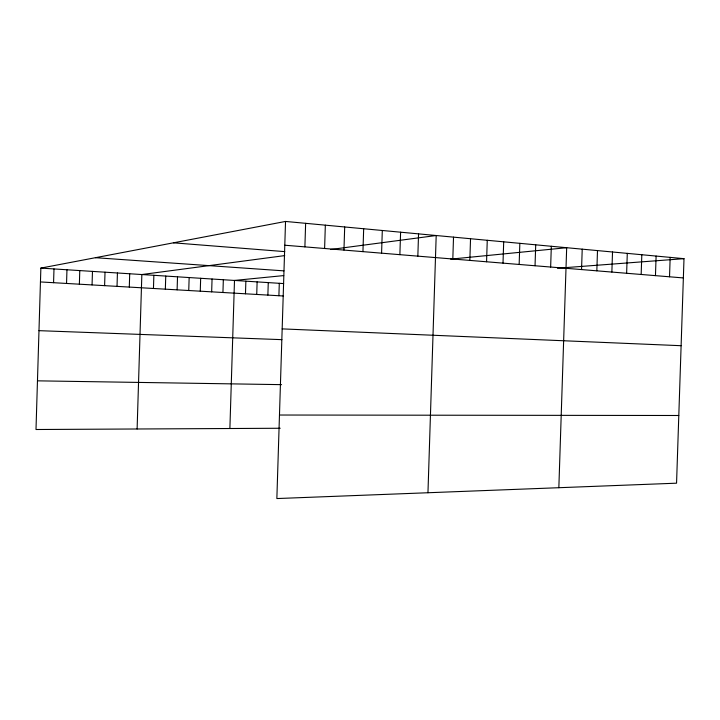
<?xml version="1.0" encoding="UTF-8"?>
<svg xmlns="http://www.w3.org/2000/svg" width="720" height="720" viewBox="0 0 720 720"><rect width="100%" height="100%" fill="white"/><g stroke="black" fill="none" stroke-linecap="round" stroke-linejoin="round"><path stroke-width="1.08" d="M285.534 221.445L276.858 498.555L676.557 483.183L684 258.669L285.534 221.445L40.869 268.101L36 429.507L280.215 428.256M53.568 282.699L53.991 268.938M66.546 283.446L66.96 269.757M79.371 284.193L79.785 270.576M92.061 284.922L92.475 271.386M104.607 285.651L105.021 272.187M117.027 286.371L117.432 272.979M129.303 287.082L129.708 273.762M137.115 428.994L141.849 274.536L284.724 255.6M153.459 288.477L153.864 275.301M165.348 289.161L165.753 276.057M177.111 289.845L177.516 276.813M188.748 290.52L189.153 277.551M200.268 291.186L200.664 278.289M211.662 291.843L212.058 279.009M222.939 292.491L223.335 279.729M229.887 428.517L234.495 280.44L283.734 275.589M245.475 293.796L245.871 281.169M256.734 294.453L257.121 281.889M267.876 295.092L268.263 282.6M278.901 295.731L279.288 283.302M304.893 246.87L305.631 223.317M324.612 248.49L325.341 225.162M343.953 250.074L344.691 226.971M362.943 251.631L363.672 228.744M381.582 253.161L382.302 230.481M399.879 254.664L400.599 232.191M417.843 256.14L418.554 233.865M427.959 492.75L436.194 235.512L330.75 249.498M452.817 259.011L453.519 237.132M469.845 260.406L470.538 238.725M486.567 261.774L487.26 240.291M503.01 263.124L503.694 241.821M519.156 264.447L519.84 243.333M535.041 265.752L535.716 244.818M550.647 267.039L551.322 246.276M558.846 487.71L566.676 247.707L450.648 259.137M581.544 269.568L582.219 249.156M596.835 270.828L597.492 250.587M611.865 272.061L612.522 251.991M626.634 273.267L627.291 253.368M641.169 274.464L641.817 254.727M655.461 275.634L656.109 256.059M669.528 276.795L670.167 257.373M557.469 268.236L684 258.669M279.477 415.026L678.798 415.494M37.467 380.835L281.583 384.651M38.979 330.66L281.898 339.651M282.168 328.887L681.111 345.708M40.455 281.943L283.266 295.983M40.869 268.101L283.653 283.581M95.4 257.697L283.941 270.864M173.421 242.82L284.76 251.622M284.787 245.223L683.361 277.929"/></g></svg>
